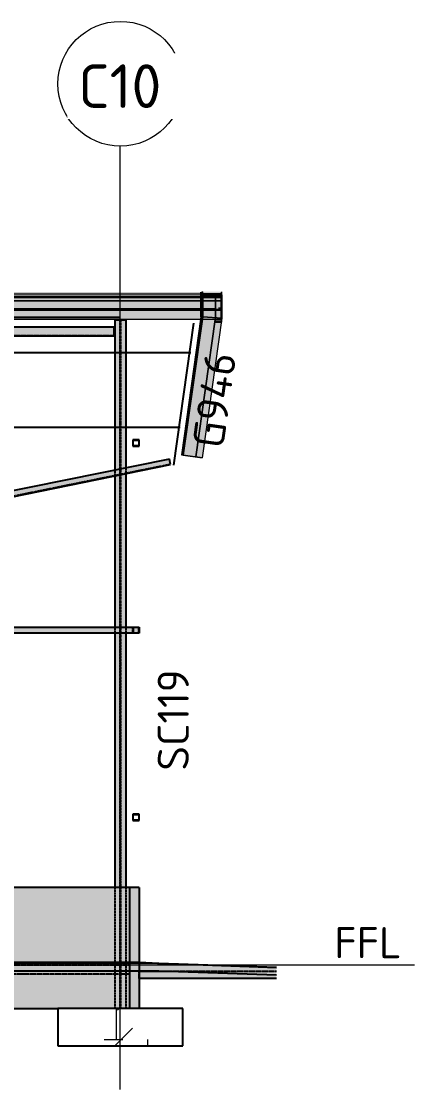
# Model space of a CAD drawing. Header units: millimetres. Extents: x 632 to 524205, y -3890 to 20851.
# Drawn here: x 364184 to 370486, y 3200 to 20320 of the extents above; entities that cross this region are included whole.
import ezdxf

# ---------------------------------------------------------------- set-up
doc = ezdxf.new("R2010")
doc.units = ezdxf.units.MM
for name, pattern in [('Dash', [7, 5, -2]), ('Hidden', [4, 3, -1]), ('Hidden Double', [7, 5, -2]), ('Hidden Half', [3, 2, -1])]:
    doc.linetypes.add(name, pattern=pattern)
for name, color, linetype, lineweight in [('A-200-H_WALL', 111, 'Continuous', 13), ('A-200-M_WALL_EXT', 113, 'Continuous', 13), ('A-200-MH_WALL', 110, 'Hidden', 13), ('A-230-H-FLOOR', 190, 'Continuous', 13), ('A-230-M_FLOOR', 192, 'Continuous', 13), ('A-230-MH_FLOOR', 190, 'Hidden Double', 13), ('A-270-M_ROOF', 132, 'Continuous', 13), ('S-160-M_FOUND', 171, 'Continuous', 13), ('S-160-MH_FOUND', 171, 'Hidden Half', 13), ('S-280-A_COLUMN', 171, 'Continuous', 18), ('S-280-A_STRUCT_FRAME', 2, 'Continuous', 18), ('S-280-M_COLUMN', 52, 'Continuous', 13), ('S-280-M_STRUCT_FRAME', 12, 'Continuous', 13), ('S-280-MH_COLUMN', 52, 'Hidden Half', 13), ('Z-030-M_GRID', 191, 'Continuous', 13), ('Z-033_T_GRIDREF', 31, 'Continuous', 13), ('Z-230-A_LEVEL', 51, 'Continuous', 13), ('Z-230_A_LEVEL', 51, 'Continuous', 18)]:
    doc.layers.add(name, color=color, linetype=linetype, lineweight=lineweight)
doc.styles.add('ISOCPEUR_1', font='isocpeur.ttf', dxfattribs={"height": 700})
doc.styles.add('ISOCPEUR_2', font='isocpeur.ttf', dxfattribs={"height": 500})

# ---------------------------------------------------------------- blocks, each defined once
blk = doc.blocks.new('Roof Gutters3 - Roof Gutters-1885272-S6_501-SECTION 3C')
at = {"layer": 'A-270-M_ROOF', "lineweight": 5, "transparency": 33554432}
for color, points in [(8, [(-1574558, 13327), (-1574244, 15563), (-1574244, 15940), (-1574344, 15940), (-1574344, 15570), (-1574657, 13341)]), (253, [(-1574582, 15951), (-1574555, 15960), (-1574555, 15991), (-1574582, 15983)]), (253, [(-1574349, 15500), (-1574246, 15500), (-1574246, 15955), (-1574555, 15960), (-1574582, 15951), (-1574572, 15951), (-1574554, 15957), (-1574249, 15952), (-1574249, 15503), (-1574349, 15503)]), (8, [(-1574549, 15584), (-1574549, 15940), (-1574577, 15940), (-1574577, 15586)]), (253, [(-1574246, 15955), (-1574246, 15986), (-1574555, 15991), (-1574555, 15960)]), (8, [(-1574241, 15563), (-1574241, 15940), (-1574549, 15940), (-1574549, 15584)]), (8, [(-1574861, 13369), (-1574549, 15584), (-1574577, 15586), (-1574888, 13373)]), (8, [(-1574555, 13327), (-1574241, 15563), (-1574549, 15584), (-1574861, 13369)]), (253, [(-1574349, 15503), (-1574249, 15503), (-1574251, 15531), (-1574349, 15531)])]:
    blk.add_hatch(color=color, dxfattribs=at).paths.add_polyline_path(points)
at = {"layer": 'A-270-M_ROOF', "color": 253, "lineweight": 5}
for p, q in [((-1574582, 15983), (-1574582, 15952)), ((-1574555, 15960), (-1574582, 15951)), ((-1574582, 15951), (-1574572, 15951)), ((-1574566, 15940), (-1574577, 15940)), ((-1574577, 15940), (-1574549, 15940)), ((-1574577, 15586), (-1574577, 15940)), ((-1574572, 15983), (-1574572, 15955)), ((-1574572, 15951), (-1574554, 15957)), ((-1574572, 15955), (-1574572, 15952)), ((-1574549, 15940), (-1574566, 15940)), ((-1574566, 15940), (-1574566, 15586)), ((-1574555, 15991), (-1574555, 15960)), ((-1574246, 15955), (-1574555, 15960)), ((-1574554, 15988), (-1574554, 15962)), ((-1574554, 15960), (-1574554, 15957)), ((-1574554, 15957), (-1574249, 15952)), ((-1574244, 15940), (-1574549, 15940)), ((-1574549, 15940), (-1574241, 15940)), ((-1574549, 15940), (-1574549, 15584)), ((-1574549, 15940), (-1574549, 15584)), ((-1574344, 15940), (-1574249, 15940)), ((-1574249, 15940), (-1574344, 15940)), ((-1574344, 15892), (-1574344, 15940)), ((-1574344, 15940), (-1574344, 15892)), ((-1574249, 15983), (-1574249, 15955)), ((-1574249, 15955), (-1574249, 15952)), ((-1574249, 15952), (-1574249, 15940)), ((-1574249, 15940), (-1574246, 15940)), ((-1574246, 15940), (-1574249, 15940)), ((-1574249, 15940), (-1574249, 15911)), ((-1574246, 15986), (-1574246, 15955)), ((-1574246, 15940), (-1574246, 15955)), ((-1574246, 15883), (-1574246, 15940)), ((-1574241, 15940), (-1574244, 15940)), ((-1574244, 15563), (-1574244, 15940)), ((-1574244, 15940), (-1574244, 15563)), ((-1574241, 15940), (-1574241, 15563)), ((-1574241, 15940), (-1574241, 15563)), ((-1574344, 15842), (-1574344, 15892)), ((-1574344, 15892), (-1574344, 15842)), ((-1574344, 15837), (-1574344, 15842)), ((-1574344, 15842), (-1574344, 15837)), ((-1574344, 15697), (-1574344, 15837)), ((-1574344, 15837), (-1574344, 15697)), ((-1574249, 15911), (-1574249, 15883)), ((-1574249, 15883), (-1574249, 15527)), ((-1574246, 15548), (-1574246, 15883)), ((-1574577, 15586), (-1574888, 13373)), ((-1574566, 15586), (-1574877, 13372)), ((-1574549, 15584), (-1574861, 13369)), ((-1574549, 15584), (-1574860, 13369)), ((-1574549, 15584), (-1574577, 15586)), ((-1574566, 15586), (-1574549, 15584)), ((-1574241, 15563), (-1574549, 15584)), ((-1574549, 15584), (-1574244, 15563)), ((-1574344, 15692), (-1574344, 15697)), ((-1574344, 15697), (-1574344, 15692)), ((-1574344, 15687), (-1574344, 15692)), ((-1574344, 15692), (-1574344, 15687)), ((-1574344, 15570), (-1574344, 15687)), ((-1574344, 15687), (-1574344, 15570)), ((-1574657, 13341), (-1574348, 15540)), ((-1574348, 15540), (-1574657, 13341)), ((-1574244, 15563), (-1574558, 13327)), ((-1574244, 15563), (-1574558, 13327)), ((-1574241, 15563), (-1574555, 13327)), ((-1574241, 15563), (-1574555, 13327)), ((-1574349, 15503), (-1574349, 15531)), ((-1574349, 15528), (-1574349, 15503)), ((-1574349, 15503), (-1574349, 15500)), ((-1574309, 15503), (-1574349, 15503)), ((-1574349, 15503), (-1574349, 15500)), ((-1574349, 15500), (-1574253, 15500)), ((-1574348, 15540), (-1574344, 15570)), ((-1574344, 15570), (-1574348, 15540)), ((-1574253, 15503), (-1574309, 15503)), ((-1574249, 15503), (-1574253, 15503)), ((-1574253, 15500), (-1574250, 15500)), ((-1574250, 15500), (-1574246, 15500)), ((-1574249, 15531), (-1574249, 15527)), ((-1574249, 15527), (-1574249, 15505)), ((-1574249, 15527), (-1574249, 15505)), ((-1574246, 15527), (-1574246, 15548)), ((-1574246, 15500), (-1574246, 15527)), ((-1574246, 15527), (-1574246, 15500)), ((-1574861, 13369), (-1574888, 13373)), ((-1574888, 13373), (-1574877, 13372)), ((-1574877, 13372), (-1574861, 13369)), ((-1574555, 13327), (-1574861, 13369)), ((-1574860, 13369), (-1574558, 13327)), ((-1574657, 13341), (-1574558, 13327)), ((-1574558, 13327), (-1574657, 13341)), ((-1574558, 13327), (-1574555, 13327))]:
    blk.add_line(p, q, dxfattribs=at)
blk = doc.blocks.new('25021-APA-ZZ-ZZ-M3-AR-000001_V3_rvt-3-S6_501-SECTION 3C')
at = {"layer": 'A-270-M_ROOF', "lineweight": 5, "transparency": 33554432}
for color, points in [(9, [(-1579223, 15952), (-1574249, 15952), (-1574249, 15983), (-1665568, 15977), (-1665568, 15952), (-1585080, 15952)]), (9, [(-1579223, 15911), (-1574249, 15911), (-1574249, 15952), (-1665568, 15952), (-1665568, 15911), (-1585080, 15911)]), (10, [(-1579223, 15911), (-1574253, 15911), (-1574253, 15942), (-1665568, 15937), (-1665568, 15911), (-1585080, 15911)]), (254, [(-1608506, 15540), (-1574253, 15540), (-1574253, 15911), (-1665568, 15911), (-1665568, 15871), (-1654973, 15871), (-1654973, 15540), (-1620219, 15540)]), (253, [(-1579223, 15697), (-1574253, 15697), (-1574253, 15892), (-1665568, 15892), (-1665568, 15871), (-1654973, 15871), (-1654973, 15697), (-1585080, 15697)]), (253, [(-1596793, 15701), (-1574253, 15701), (-1574253, 15842), (-1654973, 15842), (-1654973, 15701), (-1608506, 15701)]), (253, [(-1596793, 15692), (-1574253, 15692), (-1574253, 15837), (-1654973, 15837), (-1654973, 15692), (-1608506, 15692)]), (253, [(-1596793, 15687), (-1574253, 15687), (-1574253, 15701), (-1654973, 15701), (-1654973, 15687), (-1608506, 15687)])]:
    blk.add_hatch(color=color, dxfattribs=at).paths.add_polyline_path(points)
at = {"layer": 'A-270-M_ROOF', "color": 253, "lineweight": 5}
for p, q in [((-1608506, 15952), (-1574582, 15952)), ((-1574582, 15952), (-1574571, 15952)), ((-1574571, 15952), (-1574249, 15952)), ((-1574253, 15940), (-1574253, 15942)), ((-1574253, 15911), (-1574253, 15940)), ((-1574249, 15955), (-1574249, 15983)), ((-1574249, 15952), (-1574249, 15955)), ((-1574249, 15940), (-1574249, 15952)), ((-1574249, 15942), (-1574249, 15940)), ((-1574249, 15940), (-1574249, 15911)), ((-1574249, 15911), (-1574249, 15940)), ((-1574577, 15892), (-1665568, 15892)), ((-1574577, 15892), (-1665568, 15892)), ((-1574577, 15842), (-1665568, 15842)), ((-1574577, 15842), (-1665568, 15842)), ((-1574577, 15837), (-1665568, 15837)), ((-1574577, 15837), (-1665568, 15837)), ((-1608506, 15911), (-1574577, 15911)), ((-1574577, 15911), (-1608506, 15911)), ((-1574577, 15911), (-1574253, 15911)), ((-1574249, 15911), (-1574577, 15911)), ((-1574253, 15892), (-1574577, 15892)), ((-1574253, 15892), (-1574577, 15892)), ((-1574253, 15842), (-1574577, 15842)), ((-1574253, 15842), (-1574577, 15842)), ((-1574253, 15837), (-1574577, 15837)), ((-1574253, 15837), (-1574577, 15837)), ((-1574253, 15892), (-1574253, 15911)), ((-1574253, 15697), (-1574253, 15892)), ((-1574253, 15697), (-1574253, 15892)), ((-1574253, 15892), (-1574253, 15697)), ((-1574253, 15837), (-1574253, 15842)), ((-1574253, 15842), (-1574253, 15842)), ((-1574253, 15842), (-1574253, 15701)), ((-1574253, 15704), (-1574253, 15837)), ((-1574253, 15837), (-1574253, 15837)), ((-1574253, 15837), (-1574253, 15692)), ((-1574253, 15697), (-1574253, 15837)), ((-1574577, 15704), (-1665568, 15704)), ((-1665568, 15701), (-1574577, 15701)), ((-1574577, 15697), (-1665568, 15697)), ((-1574577, 15697), (-1665568, 15697)), ((-1574577, 15692), (-1665568, 15692)), ((-1574577, 15692), (-1665568, 15692)), ((-1574577, 15691), (-1665568, 15691)), ((-1574577, 15687), (-1665568, 15687)), ((-1574253, 15704), (-1574577, 15704)), ((-1574577, 15701), (-1574253, 15701)), ((-1574253, 15697), (-1574577, 15697)), ((-1574253, 15697), (-1574577, 15697)), ((-1574253, 15692), (-1574577, 15692)), ((-1574253, 15692), (-1574577, 15692)), ((-1574253, 15691), (-1574577, 15691)), ((-1574253, 15687), (-1574577, 15687)), ((-1574253, 15691), (-1574253, 15704)), ((-1574253, 15701), (-1574253, 15687)), ((-1574253, 15540), (-1574253, 15697)), ((-1574253, 15692), (-1574253, 15697)), ((-1574253, 15697), (-1574253, 15697)), ((-1574253, 15692), (-1574253, 15692)), ((-1574253, 15687), (-1574253, 15691)), ((-1574583, 15540), (-1665568, 15540)), ((-1574253, 15540), (-1574583, 15540)), ((-1574253, 15571), (-1574253, 15540))]:
    blk.add_line(p, q, dxfattribs=at)
blk.add_blockref('Roof Gutters3 - Roof Gutters-1885272-S6_501-SECTION 3C', (0, 0), dxfattribs=at)
blk = doc.blocks.new('NRP_Framing-Steel-SHS - S440 - 150x150x5_0SHS-3931931-S6_501-SECTION 3C')
at = {"layer": 'S-280-M_STRUCT_FRAME', "linetype": 'Dash', "lineweight": 25}
for p, q in [((-1575970, 15418), (-1581473, 15418)), ((-1575970, 15278), (-1581473, 15278))]:
    blk.add_line(p, q, dxfattribs=at)
blk = doc.blocks.new('NRP_Framing-Steel-Purlin C - G946 - EC250-24-4013167-S6_501-SECTION 3C')
at = {"layer": 'S-280-M_STRUCT_FRAME', "color": 1, "lineweight": 25}
blk.add_line((-1575012, 13209), (-1574692, 15485), dxfattribs=at)
blk.add_line((-1575012, 13209), (-1574692, 15485), dxfattribs=at)
blk = doc.blocks.new('NRP_Framing-Steel-PFC - B308 - 250PFC-4136603-S6_501-SECTION 3C')
at = {"layer": 'S-280-M_STRUCT_FRAME', "linetype": 'Dash', "lineweight": 25}
blk.add_line((-1600847, 7988), (-1575066, 13225), dxfattribs=at)
blk = doc.blocks.new('NRP_Framing-Steel-SHS - WH433 - 100x100x5_0SHS-4137307-S6_501-SECTION 3C')
at = {"layer": 'S-280-M_STRUCT_FRAME', "linetype": 'Dash', "lineweight": 25}
for p, q in [((-1581568, 10609), (-1575568, 10609)), ((-1581568, 10519), (-1575568, 10519))]:
    blk.add_line(p, q, dxfattribs=at)
blk = doc.blocks.new('NRP_Framing-Steel-Purlin C - P946 - EC250-24-4133309-S6_501-SECTION 3C')
at = {"layer": 'S-280-M_STRUCT_FRAME', "color": 1, "lineweight": 25}
blk.add_line((-1574352, 15706), (-1654960, 15711), dxfattribs=at)
blk.add_line((-1574352, 15706), (-1654960, 15711), dxfattribs=at)
blk = doc.blocks.new('NRP_Framing-Steel-Purlin C - P946 - EC250-24-4133310-S6_501-SECTION 3C')
at = {"layer": 'S-280-M_STRUCT_FRAME', "color": 1, "lineweight": 25}
blk.add_line((-1574286, 15737), (-1574287, 15704), dxfattribs=at)
blk.add_line((-1574286, 15737), (-1574287, 15704), dxfattribs=at)
blk = doc.blocks.new('NRP_Framing-Steel-Purlin Z - G914 - EZ250-15-4096993-S6_501-SECTION 3C')
at = {"layer": 'S-280-M_STRUCT_FRAME', "color": 150, "lineweight": 25}
for p, q in [((-1582268, 13915), (-1582168, 13815)), ((-1582168, 13815), (-1574908, 13815))]:
    blk.add_line(p, q, dxfattribs=at)
blk = doc.blocks.new('NRP_Framing-Steel-Purlin Z - G914 - EZ250-15-4096994-S6_501-SECTION 3C')
at = {"layer": 'S-280-M_STRUCT_FRAME', "color": 150, "lineweight": 25}
for p, q in [((-1582268, 15115), (-1582168, 15015)), ((-1582168, 15015), (-1574739, 15015))]:
    blk.add_line(p, q, dxfattribs=at)
blk = doc.blocks.new('NRP_Framing-Steel-Purlin C - G946 - EC250-24-4099636-S6_501-SECTION 3C')
at = {"layer": 'S-280-M_STRUCT_FRAME', "color": 1, "lineweight": 25}
blk.add_line((-1575868, 15572), (-1581567, 15572), dxfattribs=at)
blk.add_line((-1575868, 15572), (-1581567, 15572), dxfattribs=at)
blk = doc.blocks.new('NRP_Column-Steel-UB - SC119 - 410UB53_7-4245417-S6_501-SECTION 3C')
at = {"layer": 'S-280-M_COLUMN', "linetype": 'Hidden Half', "lineweight": 25}
for p, q in [((-1575872, 13145), (-1575872, 15532)), ((-1575864, 15532), (-1575864, 13147)), ((-1575872, 10614), (-1575872, 13053)), ((-1575864, 13055), (-1575864, 10614)), ((-1575872, 6440), (-1575872, 10514)), ((-1575864, 10514), (-1575864, 6440))]:
    blk.add_line(p, q, dxfattribs=at)
at = {"layer": 'S-280-MH_COLUMN', "lineweight": 25}
for p, q in [((-1575872, 13053), (-1575872, 13145)), ((-1575864, 13147), (-1575864, 13055)), ((-1575872, 10514), (-1575872, 10614)), ((-1575864, 10614), (-1575864, 10514)), ((-1575872, 4500), (-1575872, 6440)), ((-1575864, 6440), (-1575864, 4500))]:
    blk.add_line(p, q, dxfattribs=at)
blk = doc.blocks.new('NRP_Foundation-Pad Footing Fibre _v2_ - PF2 -2400 x 2000 x 600d-3893007-S6_501-SECTION 3C')
at = {"layer": 'S-160-M_FOUND'}
h = blk.add_hatch(dxfattribs=at)
h.set_pattern_fill('FP_8', color=256, style=0, pattern_type=2)
h.set_pattern_definition([(45, (-1615291.6, 0), (-1414.214, 0), [750, -3000]), (45, (-1614291.6, 1000), (-1414.214, 0), [750, -3000]), (45, (-1613291.6, -300), (-1414.214, 0), [250, -2000]), (90, (-1613291.56, 500), (-500, 500), [500, -2000]), (315, (-1613291.6, 1000), (0, 2828.43), [500, -3000]), (0, (-1614291.6, 1000), (2000, 2000), [300, -1000]), (0, (-1616791.6, 2000), (2000, 2000), [300, -2000])])
h.paths.add_polyline_path([(-1576868, 4500), (-1576868, 3900), (-1574868, 3900), (-1574868, 4500)])
at = {"layer": 'S-160-M_FOUND', "lineweight": 25}
for p, q in [((-1574868, 4500), (-1576868, 4500)), ((-1576868, 4500), (-1576868, 3900)), ((-1574868, 3900), (-1574868, 4500)), ((-1576868, 3900), (-1574868, 3900))]:
    blk.add_line(p, q, dxfattribs=at)
blk = doc.blocks.new('Grid - NRP_Grid-Head-320187-S6_501-SECTION 3C')
at = {"layer": 'Z-033_T_GRIDREF'}
blk.add_circle((-1644568, 19320), 1000, dxfattribs=at)

msp = doc.modelspace()

# ---------------------------------------------------------------- hatches: boundary and pattern name
at = {"layer": 'A-200-H_WALL'}
h = msp.add_hatch(color=256, dxfattribs=at)
h.paths.add_polyline_path([(360989, 4500), (365920, 4500), (365920, 5104), (360989, 5105), (360070, 5102), (360070, 4500)])
h.paths.add_polyline_path([(361503, 5240), (365920, 5240), (365920, 6440), (363827, 6440), (363827, 7540), (360070, 7540), (360070, 5240), (360989, 5240)])
at = {"layer": 'A-200-H_WALL', "lineweight": 5}
h = msp.add_hatch(color=256, dxfattribs=at)
h.paths.add_polyline_path([(366070, 4500), (366070, 5104), (365920, 5104), (365920, 4500)])
h.paths.add_polyline_path([(366070, 5240), (366070, 6440), (365920, 6440), (365920, 5240)])
at = {"layer": 'A-230-H-FLOOR'}
h = msp.add_hatch(dxfattribs=at)
h.set_pattern_fill('FP_17', color=256, style=0, pattern_type=2)
h.set_pattern_definition([(50, (326347.16, 0), (728.7365, -63.756), [76.2, -838.2]), (355, (326347.16, 0), (-140.972, 764.228), [60.96, -670.56]), (100.451, (326407.9, -5.3), (587.77, 700.467), [64.76, -712.36]), (46.184, (326347.2, 203.2), (1084.316, -168.171), [114.3, -1257.3]), (96.636, (326437.5, 189.2), (949.61, 989.71), [97.14, -1068.54]), (351.184, (326347.2, 203.2), (949.62, 989.7), [91.44, -1005.84]), (21, (326448.76, 152.4), (606.458, -409.0606), [76.2, -838.2]), (326, (326448.76, 152.4), (247.208, 736.753), [60.96, -670.56]), (71.451, (326499.3, 118.3), (853.668, 327.685), [64.76, -712.36]), (37.5, (326347.16, 0), (12.3547, 338.2201), [6.706, -655.726, 6.706, -674.014, -673.1]), (37.5, (326347.16, 0), (12.3547, 338.2201), [-1343.152, 6.706, -666.394]), (7.5, (326347.16, 0), (267.279, 400.722), [6.706, -381.406, 6.706, -640.486, -256.54]), (7.5, (326347.16, 0), (267.279, 400.722), [-1035.304, 6.706, -249.834]), (327.5, (326120.6, 0), (542.3633, -22.9153), [6.706, -247.294, 6.706, -785.774, -1051.56]), (327.5, (326120.6, 0), (542.3633, -22.9153), [-1046.48, 6.706, -1044.854]), (317.5, (326019, 0), (592.517, 101.707), [6.706, -323.494, 6.706, -519.582, -746.76]), (317.5, (326019, 0), (592.517, 101.707), [-856.488, 6.706, -740.054])])
h.paths.add_polyline_path([(368272, 5038), (368272, 5158), (366386, 5224), (360607, 5224), (359260, 5219), (358835, 5235), (358106, 5235), (357681, 5219), (356125, 5219), (355705, 5236), (354986, 5236), (354566, 5219), (352977, 5219), (352558, 5236), (351839, 5236), (351419, 5219), (349686, 5219), (349268, 5235), (297429, 5235), (297004, 5219), (294665, 5219), (294239, 5235), (293510, 5235), (293085, 5219), (289762, 5219), (289337, 5235), (288608, 5235), (288183, 5219), (286640, 5236), (286280, 5233), (282748, 5170), (280676, 5232), (280673, 5172), (280593, 5172), (280593, 5234), (280570, 5235), (280570, 5115), (282748, 5050), (286419, 5116), (286712, 5115), (288183, 5099), (288608, 5115), (289337, 5115), (289762, 5099), (293085, 5099), (293510, 5115), (294239, 5115), (294665, 5099), (297004, 5099), (297429, 5115), (349268, 5115), (349693, 5099), (351419, 5099), (351839, 5116), (352558, 5116), (352977, 5099), (354566, 5099), (354986, 5116), (355705, 5116), (356125, 5099), (357681, 5099), (358106, 5115), (358835, 5115), (359260, 5099), (360989, 5105), (366386, 5104)])
at = {"layer": 'A-230-H-FLOOR', "lineweight": 5}
for points in [[(366386, 5224), (366070, 5240), (360070, 5240), (360989, 5225), (362415, 5225)], [(368272, 5158), (368272, 5159), (366070, 5240), (366386, 5224)]]:
    msp.add_hatch(color=256, dxfattribs=at).paths.add_polyline_path(points)
at = {"layer": 'A-230-M_FLOOR', "lineweight": 5}
msp.add_hatch(color=256, dxfattribs=at).paths.add_polyline_path([(368272, 4980), (368272, 5038), (366495, 5100), (366070, 5100), (366070, 4980), (366386, 4980)])
at = {"layer": 'S-280-M_COLUMN', "lineweight": 5}
h = msp.add_hatch(color=256, dxfattribs=at)
h.paths.add_polyline_path([(365681, 6440), (365859, 6440), (365859, 10514), (365681, 10514)])
h.paths.add_polyline_path([(365681, 10614), (365859, 10614), (365859, 13072), (365681, 13036)])
h.paths.add_polyline_path([(365681, 13128), (365859, 13164), (365859, 15532), (365681, 15532), (365681, 13305)])
at = {"layer": 'S-280-M_STRUCT_FRAME', "lineweight": 5}
for points in [[(360165, 15273), (365668, 15273), (365668, 15423), (360165, 15423)], [(339974, 7813), (366574, 13217), (366556, 13305), (339956, 7902)], [(366070, 10514), (366070, 10614), (360070, 10614), (360070, 10514), (362415, 10514)]]:
    msp.add_hatch(color=256, dxfattribs=at).paths.add_polyline_path(points)
h = msp.add_hatch(color=256, dxfattribs=at)
h.paths.add_polyline_path([(365970, 13514), (366070, 13514), (366070, 13614), (365970, 13614)])
h.paths.add_polyline_path([(365975, 13519), (365975, 13609), (366065, 13609), (366065, 13519)])
h = msp.add_hatch(color=256, dxfattribs=at)
h.paths.add_polyline_path([(365970, 7514), (366070, 7514), (366070, 7614), (365970, 7614)])
h.paths.add_polyline_path([(366065, 7519), (365975, 7519), (365975, 7609), (366065, 7609)])

# ---------------------------------------------------------------- linework, layer by layer
at = {"layer": 'A-200-M_WALL_EXT', "lineweight": 25}
for p, q in [((366070, 6440), (363827, 6440)), ((365920, 5240), (365920, 6440)), ((365920, 5240), (365920, 6440)), ((366070, 6440), (366070, 5240)), ((365920, 4500), (365920, 5104)), ((365920, 4500), (365920, 5104)), ((366070, 5104), (366070, 4500)), ((361570, 4500), (364770, 4500))]:
    msp.add_line(p, q, dxfattribs=at)
at = {"layer": 'A-200-MH_WALL', "lineweight": 25}
for p, q in [((365920, 5104), (365920, 5240)), ((365920, 5104), (365920, 5240)), ((366070, 5240), (366070, 5104))]:
    msp.add_line(p, q, dxfattribs=at)
at = {"layer": 'A-230-M_FLOOR', "lineweight": 25}
for p, q in [((366070, 5240), (360073, 5240)), ((366386, 5224), (360989, 5225)), ((366386, 5224), (366070, 5240)), ((366072, 5240), (368272, 5159)), ((368272, 5158), (366386, 5224)), ((360989, 5105), (366386, 5104)), ((366070, 5100), (366494, 5100)), ((368272, 4980), (366070, 4980)), ((366386, 5104), (368272, 5038))]:
    msp.add_line(p, q, dxfattribs=at)
at = {"layer": 'A-230-MH_FLOOR', "lineweight": 25}
for p, q in [((360071, 5200), (365920, 5200)), ((365920, 5050), (360071, 5050)), ((366070, 4980), (366070, 5100)), ((366497, 5100), (368272, 5100))]:
    msp.add_line(p, q, dxfattribs=at)
at = {"layer": 'S-280-M_COLUMN', "lineweight": 25}
for p, q in [((365681, 15532), (365681, 13128)), ((365859, 15532), (365681, 15532)), ((365859, 15532), (365859, 13164)), ((365681, 13036), (365681, 10614)), ((365859, 13072), (365859, 10614)), ((365681, 10514), (365681, 6440)), ((365859, 10514), (365859, 6440))]:
    msp.add_line(p, q, dxfattribs=at)
at = {"layer": 'S-280-M_STRUCT_FRAME', "lineweight": 25}
for p, q in [((360165, 15423), (365668, 15423)), ((365668, 15423), (365668, 15273)), ((365668, 15273), (360165, 15273)), ((365970, 13614), (365970, 13514)), ((366070, 13614), (365970, 13614)), ((365975, 13519), (365975, 13609)), ((365975, 13609), (366065, 13609)), ((366065, 13609), (366065, 13519)), ((366070, 13514), (366070, 13614)), ((365970, 13514), (366070, 13514)), ((366065, 13519), (365975, 13519)), ((366556, 13305), (340380, 7988)), ((340832, 7988), (366574, 13217)), ((366574, 13217), (366556, 13305)), ((360070, 10614), (366070, 10614)), ((366070, 10514), (360070, 10514)), ((366070, 10514), (366070, 10614)), ((366070, 10614), (366070, 10514)), ((365970, 7614), (365970, 7514)), ((366070, 7614), (365970, 7614)), ((365975, 7519), (365975, 7609)), ((365975, 7609), (366065, 7609)), ((366065, 7609), (366065, 7519)), ((366070, 7514), (366070, 7614)), ((365970, 7514), (366070, 7514)), ((366065, 7519), (365975, 7519))]:
    msp.add_line(p, q, dxfattribs=at)
at = {"layer": 'S-280-M_STRUCT_FRAME', "linetype": 'Dash', "lineweight": 25}
for p, q in [((365970, 10514), (365970, 10614)), ((365975, 10609), (365975, 10519)), ((366065, 10519), (366065, 10609))]:
    msp.add_line(p, q, dxfattribs=at)
at = {"layer": 'S-280-MH_COLUMN', "lineweight": 25}
for p, q in [((365681, 13128), (365681, 13036)), ((365859, 13164), (365859, 13072)), ((365681, 10614), (365681, 10514)), ((365859, 10614), (365859, 10514)), ((365681, 6440), (365681, 4500)), ((365859, 6440), (365859, 4500))]:
    msp.add_line(p, q, dxfattribs=at)
at = {"layer": 'Z-030-M_GRID'}
msp.add_line((365770, 3200), (365770, 18320), dxfattribs=at)
at = {"layer": 'Z-230-A_LEVEL'}
msp.add_line((269451, 5200), (370486, 5200), dxfattribs=at)

# ---------------------------------------------------------------- block references
at = {"color": 10, "lineweight": 5}
msp.add_blockref('25021-APA-ZZ-ZZ-M3-AR-000001_V3_rvt-3-S6_501-SECTION 3C', (1941639, 0), dxfattribs=at)
at = {"layer": 'S-160-MH_FOUND', "lineweight": 25}
msp.add_blockref('NRP_Foundation-Pad Footing Fibre _v2_ - PF2 -2400 x 2000 x 600d-3893007-S6_501-SECTION 3C', (1941639, 0), dxfattribs=at)
at = {"layer": 'S-280-M_STRUCT_FRAME', "color": 1, "lineweight": 25}
for name in ['NRP_Framing-Steel-Purlin C - P946 - EC250-24-4133309-S6_501-SECTION 3C', 'NRP_Framing-Steel-Purlin C - P946 - EC250-24-4133310-S6_501-SECTION 3C', 'NRP_Framing-Steel-Purlin C - G946 - EC250-24-4099636-S6_501-SECTION 3C', 'NRP_Framing-Steel-Purlin C - G946 - EC250-24-4013167-S6_501-SECTION 3C']:
    msp.add_blockref(name, (1941639, 0), dxfattribs=at)
at = {"layer": 'S-280-M_STRUCT_FRAME', "linetype": 'Dash', "lineweight": 25}
for name in ['NRP_Framing-Steel-SHS - S440 - 150x150x5_0SHS-3931931-S6_501-SECTION 3C', 'NRP_Framing-Steel-PFC - B308 - 250PFC-4136603-S6_501-SECTION 3C', 'NRP_Framing-Steel-SHS - WH433 - 100x100x5_0SHS-4137307-S6_501-SECTION 3C']:
    msp.add_blockref(name, (1941639, 0), dxfattribs=at)
at = {"layer": 'S-280-M_STRUCT_FRAME', "color": 150, "lineweight": 25}
for name in ['NRP_Framing-Steel-Purlin Z - G914 - EZ250-15-4096994-S6_501-SECTION 3C', 'NRP_Framing-Steel-Purlin Z - G914 - EZ250-15-4096993-S6_501-SECTION 3C']:
    msp.add_blockref(name, (1941639, 0), dxfattribs=at)
at = {"layer": 'S-280-MH_COLUMN', "lineweight": 25}
msp.add_blockref('NRP_Column-Steel-UB - SC119 - 410UB53_7-4245417-S6_501-SECTION 3C', (1941639, 0), dxfattribs=at)
at = {"layer": 'Z-033_T_GRIDREF'}
msp.add_blockref('Grid - NRP_Grid-Head-320187-S6_501-SECTION 3C', (2010339, 0), dxfattribs=at)

# ---------------------------------------------------------------- texts
at = {"layer": 'S-280-A_COLUMN', "lineweight": 13, "insert": (366368, 8312), "char_height": 500, "width": 1956.12, "attachment_point": 1, "rotation": 90, "style": 'ISOCPEUR_2'}
msp.add_mtext('SC119', dxfattribs=at)
at = {"layer": 'S-280-A_STRUCT_FRAME', "lineweight": 13, "insert": (366923, 13530), "char_height": 500, "width": 1827.85, "attachment_point": 1, "rotation": 82, "style": 'ISOCPEUR_2'}
msp.add_mtext('G946', dxfattribs=at)
at = {"layer": 'Z-230_A_LEVEL', "lineweight": 13, "insert": (369200, 5806), "char_height": 500, "width": 1298.73, "attachment_point": 1, "style": 'ISOCPEUR_2'}
msp.add_mtext('FFL', dxfattribs=at)

# ---------------------------------------------------------------- next in the draw order: texts
at = {"layer": 'Z-033_T_GRIDREF', "insert": (365095, 19632), "char_height": 700, "width": 1619.41, "attachment_point": 1, "style": 'ISOCPEUR_1', "bg_fill": 3, "box_fill_scale": 1.25, "bg_fill_color": 256, "bg_fill_true_color": 13158600, "bg_fill_transparency": 0}
msp.add_mtext('C10', dxfattribs=at)

doc.saveas('drawing.dxf')
